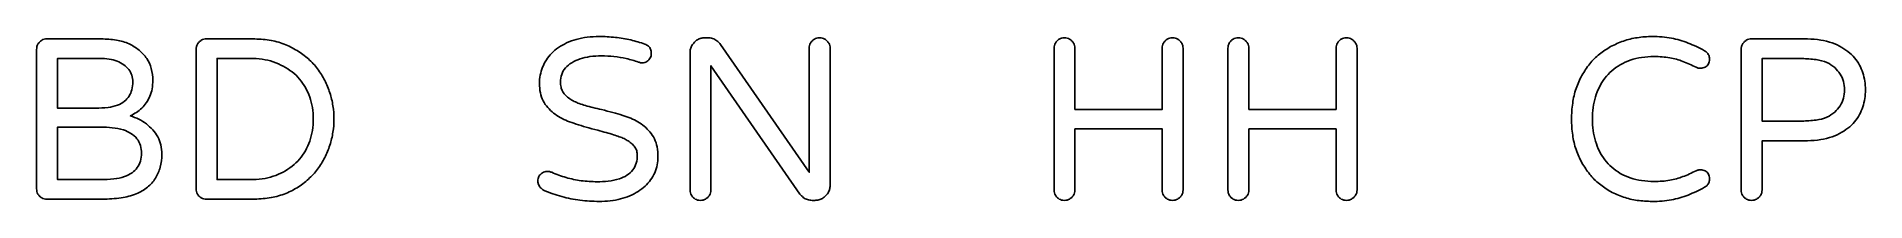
# Model space of a CAD drawing. Extents: x 36.3 to 102.8, y 188.6 to 194.6.
import ezdxf

# ---------------------------------------------------------------- set-up
doc = ezdxf.new("R2010")
doc.units = 0
doc.layers.add('Calque_1', color=7, linetype='CONTINUOUS')

msp = doc.modelspace()

# ---------------------------------------------------------------- linework, layer by layer
at = {"layer": 'Calque_1', "color": 7}
for points in [[(36.335505, 189.04366), (36.335505, 194.11612)], [(36.711552, 194.50052), (38.683711, 194.50052)], [(42.129635, 189.04366), (42.129635, 194.11612)], [(42.505683, 194.50052), (44.18536, 194.50052)], [(60.066959, 189.00187), (60.066959, 193.99077)], [(60.610139, 194.5423), (60.718775, 194.5423)], [(61.178388, 194.29161), (64.395681, 189.64533), (64.395681, 194.1579)], [(65.156132, 194.1579), (65.156132, 189.16901)], [(73.287371, 189.00187), (73.287371, 194.1579)], [(74.047822, 194.1579), (74.047822, 191.93504), (77.214975, 191.93504), (77.214975, 194.1579)], [(77.975426, 194.1579), (77.975426, 189.00187)], [(79.603788, 189.00187), (79.603788, 194.1579)], [(80.364239, 194.1579), (80.364239, 191.93504), (83.531393, 191.93504), (83.531393, 194.1579)], [(84.291844, 194.1579), (84.291844, 189.00187)], [(98.242937, 189.00187), (98.242937, 194.11612)], [(98.618984, 194.50052), (100.52429, 194.50052)], [(38.625214, 193.79021), (37.095956, 193.79021), (37.095956, 191.97683), (38.483152, 191.97683)], [(44.093438, 193.79021), (42.890086, 193.79021), (42.890086, 189.37792), (44.093438, 189.37792)], [(64.061417, 188.85147), (60.82741, 193.5228), (60.82741, 189.00187)], [(100.44908, 193.78185), (99.003388, 193.78185), (99.003388, 191.50886), (100.44908, 191.50886)], [(38.666997, 191.29158), (37.095956, 191.29158), (37.095956, 189.37792), (38.658641, 189.37792)], [(77.214975, 189.00187), (77.214975, 191.22473), (74.047822, 191.22473), (74.047822, 189.00187)], [(83.531393, 189.00187), (83.531393, 191.22473), (80.364239, 191.22473), (80.364239, 189.00187)], [(100.52429, 190.79019), (99.003388, 190.79019), (99.003388, 189.00187)], [(38.73385, 188.66761), (36.711552, 188.66761)], [(44.18536, 188.66761), (42.505683, 188.66761)], [(64.604596, 188.62583), (64.504317, 188.62583)]]:
    msp.add_lwpolyline(points, dxfattribs=at)
for points in [[(56.764143, 188.58405)], [(60.443007, 188.62583)], [(73.663418, 188.62583)], [(79.979836, 188.62583)], [(95.00632, 188.58404)], [(98.618984, 188.62583)]]:
    msp.add_lwpolyline(points, close=True, dxfattribs=at)
for points, knots in [([(36.335505, 194.11612), (36.337658, 194.149894), (36.341861, 194.215839), (36.380265, 194.308792), (36.442658, 194.386304), (36.518096, 194.451773), (36.611327, 194.493608), (36.677717, 194.498187), (36.711552, 194.50052)], [0, 0, 0, 0, 0.101001, 0.197212, 0.295832, 0.397358, 0.494652, 0.595771, 0.595771, 0.595771, 0.595771]), ([(38.683711, 194.50052), (38.867756, 194.492661), (39.211519, 194.477981), (39.692003, 194.348574), (39.943283, 194.173939), (40.062551, 194.09105)], [0, 0, 0, 0, 0.552484, 1.031935, 1.465097, 1.465097, 1.465097, 1.465097]), ([(40.062551, 194.09105), (40.161243, 193.995036), (40.356974, 193.804616), (40.52355, 193.412728), (40.567021, 193.030567), (40.540488, 192.689366), (40.463435, 192.412055), (40.331245, 192.175918), (40.162268, 191.97917), (39.965099, 191.815374), (39.813288, 191.739411), (39.736643, 191.70106)], [0, 0, 0, 0, 0.40961, 0.812358, 1.246652, 1.553241, 1.834473, 2.102956, 2.357856, 2.60931, 2.865707, 2.865707, 2.865707, 2.865707]), ([(42.129635, 194.11612), (42.131788, 194.149894), (42.135991, 194.215839), (42.174396, 194.308792), (42.236789, 194.386303), (42.312227, 194.451773), (42.405458, 194.493608), (42.471848, 194.498187), (42.505683, 194.50052)], [0, 0, 0, 0, 0.101001, 0.197212, 0.295833, 0.397358, 0.494653, 0.595771, 0.595771, 0.595771, 0.595771]), ([(44.18536, 194.50052), (44.386869, 194.491881), (44.773752, 194.475294), (45.326538, 194.336143), (45.643645, 194.160116), (45.798185, 194.07433)], [0, 0, 0, 0, 0.604462, 1.160524, 1.689129, 1.689129, 1.689129, 1.689129]), ([(45.798185, 194.07433), (45.93854, 193.977241), (46.214339, 193.786462), (46.553337, 193.414987), (46.812817, 192.994862), (46.997496, 192.541353), (47.111054, 192.067846), (47.14738, 191.584063), (47.111039, 191.100312), (46.997556, 190.626709), (46.812488, 190.173316), (46.553533, 189.751053), (46.211781, 189.381722), (45.803666, 189.068521), (45.323124, 188.832678), (44.7742, 188.691149), (44.387095, 188.675674), (44.18536, 188.66761)], [0, 0, 0, 0, 0.510681, 1.00349, 1.495598, 1.985289, 2.466341, 2.950593, 3.434849, 3.915901, 4.405588, 4.898489, 5.393352, 5.906834, 6.433376, 6.988732, 7.593122, 7.593122, 7.593122, 7.593122]), ([(55.619286, 191.50889), (55.529239, 191.549117), (55.350592, 191.628925), (55.109851, 191.798012), (54.892711, 191.994856), (54.718036, 192.240356), (54.618619, 192.541668), (54.590421, 192.860693), (54.617139, 193.176868), (54.701959, 193.469735), (54.844495, 193.73955), (55.037869, 193.985071), (55.28905, 194.193641), (55.59153, 194.362997), (55.941718, 194.492869), (56.339497, 194.569267), (56.816889, 194.593266), (57.347497, 194.563956), (57.907595, 194.477956), (58.256503, 194.364047), (58.427105, 194.30835)], [0, 0, 0, 0, 0.295256, 0.585767, 0.878102, 1.17172, 1.478278, 1.817905, 2.126504, 2.425336, 2.726019, 3.03663, 3.356907, 3.698726, 4.072133, 4.472563, 4.90881, 5.50292, 6.064812, 6.602427, 6.602427, 6.602427, 6.602427]), ([(58.427105, 194.30835), (58.473378, 194.287508), (58.561686, 194.247734), (58.647477, 194.121472), (58.666009, 193.995271), (58.654683, 193.887075), (58.622506, 193.80397), (58.571918, 193.729611), (58.504781, 193.667561), (58.419827, 193.630548), (58.345845, 193.620412), (58.286664, 193.626215), (58.241879, 193.638076), (58.210339, 193.650001), (58.193123, 193.65651)], [0, 0, 0, 0, 0.149726, 0.285735, 0.436542, 0.523493, 0.609889, 0.700798, 0.791552, 0.880077, 0.974632, 1.011957, 1.057895, 1.113103, 1.113103, 1.113103, 1.113103]), ([(60.066959, 193.99077), (60.070134, 194.03896), (60.076366, 194.13352), (60.132876, 194.266935), (60.223092, 194.379096), (60.333209, 194.472388), (60.466884, 194.532327), (60.561889, 194.538941), (60.610139, 194.5423)], [0, 0, 0, 0, 0.144075, 0.282709, 0.426278, 0.572747, 0.712468, 0.85666, 0.85666, 0.85666, 0.85666]), ([(60.718775, 194.5423), (60.776428, 194.536978), (60.892513, 194.526261), (61.054625, 194.434216), (61.135636, 194.340871), (61.178388, 194.29161)], [0, 0, 0, 0, 0.172185, 0.346697, 0.541701, 0.541701, 0.541701, 0.541701]), ([(64.395681, 194.1579), (64.397834, 194.191673), (64.402037, 194.257617), (64.44044, 194.350596), (64.502836, 194.428007), (64.578274, 194.493842), (64.671499, 194.534345), (64.771745, 194.546367), (64.871892, 194.534294), (64.965406, 194.49404), (65.04049, 194.426583), (65.107584, 194.351597), (65.149169, 194.258064), (65.153781, 194.191715), (65.156132, 194.1579)], [0, 0, 0, 0, 0.101005, 0.197216, 0.295833, 0.397359, 0.494653, 0.595771, 0.69689, 0.794184, 0.89571, 0.997235, 1.094529, 1.195649, 1.195649, 1.195649, 1.195649]), ([(73.287371, 194.1579), (73.289524, 194.191673), (73.293727, 194.257617), (73.33213, 194.350596), (73.394526, 194.428007), (73.469963, 194.493842), (73.563189, 194.534345), (73.663434, 194.546367), (73.763582, 194.534294), (73.857095, 194.49404), (73.932179, 194.426582), (73.999273, 194.351597), (74.040859, 194.258064), (74.045471, 194.191715), (74.047822, 194.1579)], [0, 0, 0, 0, 0.101005, 0.197216, 0.295833, 0.397359, 0.494653, 0.595772, 0.69689, 0.794184, 0.895709, 0.997234, 1.094528, 1.195649, 1.195649, 1.195649, 1.195649]), ([(77.214975, 194.1579), (77.217128, 194.191673), (77.221331, 194.257617), (77.259734, 194.350596), (77.32213, 194.428007), (77.397568, 194.493842), (77.490794, 194.534345), (77.591039, 194.546367), (77.691187, 194.534294), (77.7847, 194.49404), (77.859784, 194.426583), (77.926878, 194.351597), (77.968463, 194.258064), (77.973075, 194.191715), (77.975426, 194.1579)], [0, 0, 0, 0, 0.101005, 0.197216, 0.295833, 0.397359, 0.494654, 0.595772, 0.69689, 0.794184, 0.89571, 0.997235, 1.094529, 1.195649, 1.195649, 1.195649, 1.195649]), ([(79.603788, 194.1579), (79.605941, 194.191673), (79.610144, 194.257617), (79.648547, 194.350596), (79.710943, 194.428007), (79.786381, 194.493842), (79.879607, 194.534345), (79.979852, 194.546367), (80.08, 194.534294), (80.173513, 194.49404), (80.248597, 194.426583), (80.315691, 194.351597), (80.357276, 194.258064), (80.361888, 194.191715), (80.364239, 194.1579)], [0, 0, 0, 0, 0.101005, 0.197216, 0.295833, 0.397359, 0.494654, 0.595772, 0.69689, 0.794184, 0.89571, 0.997235, 1.094529, 1.195649, 1.195649, 1.195649, 1.195649]), ([(83.531393, 194.1579), (83.533546, 194.191673), (83.537749, 194.257617), (83.576152, 194.350596), (83.638548, 194.428007), (83.713986, 194.493842), (83.807211, 194.534345), (83.907457, 194.546367), (84.007604, 194.534294), (84.101118, 194.49404), (84.176202, 194.426583), (84.243296, 194.351597), (84.284881, 194.258064), (84.289493, 194.191715), (84.291844, 194.1579)], [0, 0, 0, 0, 0.101005, 0.197216, 0.295833, 0.397359, 0.494653, 0.595771, 0.69689, 0.794184, 0.89571, 0.997235, 1.094529, 1.195649, 1.195649, 1.195649, 1.195649]), ([(92.457555, 193.17182), (92.547996, 193.31579), (92.725905, 193.599), (93.081557, 193.95655), (93.36182, 194.12971), (93.502131, 194.2164)], [0, 0, 0, 0, 0.509151, 1.00157, 1.495248, 1.495248, 1.495248, 1.495248]), ([(93.502131, 194.2164), (93.65466, 194.29035), (93.962409, 194.439555), (94.474054, 194.55818), (94.948013, 194.592042), (95.363219, 194.574874), (95.702189, 194.532134), (96.018472, 194.455057), (96.321383, 194.351602), (96.619328, 194.220419), (96.855137, 194.10663), (97.019168, 193.994857), (97.083973, 193.878989), (97.099976, 193.765791), (97.089114, 193.666736), (97.056474, 193.589438), (97.007156, 193.520076), (96.937237, 193.467836), (96.853258, 193.436696), (96.774615, 193.428978), (96.708092, 193.433225), (96.657101, 193.443999), (96.543109, 193.493353), (96.373369, 193.58541), (96.131955, 193.680554), (95.891995, 193.761245), (95.640248, 193.818126), (95.368722, 193.850314), (95.027399, 193.86299), (94.635686, 193.837697), (94.218635, 193.738657), (93.853274, 193.570345), (93.539477, 193.347253), (93.280995, 193.071675), (93.081307, 192.749501), (92.942141, 192.388334), (92.858791, 191.996368), (92.833077, 191.583644), (92.85971, 191.170687), (92.939448, 190.774192), (93.042137, 190.532868), (93.092659, 190.41414)], [0, 0, 0, 0, 0.507209, 1.023368, 1.563452, 1.928659, 2.268643, 2.586635, 2.903458, 3.227886, 3.561785, 3.691432, 3.813741, 3.947162, 4.028586, 4.109798, 4.196154, 4.281012, 4.367406, 4.461741, 4.515724, 4.567085, 4.61708, 4.887423, 5.146058, 5.394173, 5.646456, 5.918713, 6.213261, 6.670385, 7.091959, 7.49163, 7.869627, 8.240114, 8.617563, 8.999481, 9.395583, 9.815264, 10.235878, 10.634707, 11.020956, 11.020956, 11.020956, 11.020956]), ([(98.242937, 194.11612), (98.24509, 194.149894), (98.249293, 194.215839), (98.287698, 194.308792), (98.350091, 194.386303), (98.425529, 194.451773), (98.518759, 194.493608), (98.585149, 194.498187), (98.618984, 194.50052)], [0, 0, 0, 0, 0.101001, 0.197212, 0.295833, 0.397358, 0.494653, 0.595771, 0.595771, 0.595771, 0.595771]), ([(100.52429, 194.50052), (100.690302, 194.495522), (101.003384, 194.486097), (101.441994, 194.398274), (101.814578, 194.249301), (102.120876, 194.052353), (102.368083, 193.821801), (102.54649, 193.554067), (102.666516, 193.264685), (102.740235, 192.959999), (102.76322, 192.645352), (102.740235, 192.330706), (102.666516, 192.026024), (102.54649, 191.736643), (102.368083, 191.468909), (102.120876, 191.238357), (101.814578, 191.041409), (101.441994, 190.892436), (101.003384, 190.804613), (100.690302, 190.795188), (100.52429, 190.79019)], [0, 0, 0, 0, 0.497642, 0.938504, 1.334209, 1.694272, 2.02527, 2.340996, 2.651409, 2.960843, 3.277463, 3.594077, 3.903508, 4.213919, 4.529645, 4.860644, 5.220707, 5.616412, 6.057273, 6.554916, 6.554916, 6.554916, 6.554916]), ([(38.483152, 191.97683), (38.632439, 191.981033), (38.901187, 191.9886), (39.259866, 192.065796), (39.529284, 192.207365), (39.707109, 192.410355), (39.809781, 192.656312), (39.839033, 192.918075), (39.807623, 193.174105), (39.691556, 193.395496), (39.503239, 193.569485), (39.258687, 193.700836), (38.958076, 193.778031), (38.741131, 193.785969), (38.625214, 193.79021)], [0, 0, 0, 0, 0.447482, 0.805561, 1.091536, 1.344147, 1.598716, 1.87927, 2.126139, 2.361609, 2.612467, 2.884206, 3.186908, 3.534218, 3.534218, 3.534218, 3.534218]), ([(45.296789, 193.50608), (45.17719, 193.563185), (44.933344, 193.679613), (44.523815, 193.772914), (44.239925, 193.784323), (44.093438, 193.79021)], [0, 0, 0, 0, 0.396731, 0.808878, 1.248271, 1.248271, 1.248271, 1.248271]), ([(46.099023, 192.72892), (46.031166, 192.834949), (45.896267, 193.045735), (45.621981, 193.310861), (45.406079, 193.440471), (45.296789, 193.50608)], [0, 0, 0, 0, 0.376836, 0.74915, 1.130811, 1.130811, 1.130811, 1.130811]), ([(58.193123, 193.65651), (58.047608, 193.70181), (57.757214, 193.792213), (57.304937, 193.864935), (56.862644, 193.890449), (56.448083, 193.867096), (56.082325, 193.784951), (55.774415, 193.650363), (55.534678, 193.460251), (55.38726, 193.210374), (55.350678, 192.96002), (55.372956, 192.744056), (55.436699, 192.570995), (55.513868, 192.481285), (55.552435, 192.43645)], [0, 0, 0, 0, 0.456725, 0.911459, 1.369901, 1.784027, 2.15295, 2.488682, 2.7847, 3.055584, 3.33783, 3.527525, 3.703918, 3.880153, 3.880153, 3.880153, 3.880153]), ([(101.64408, 193.45595), (101.552118, 193.52251), (101.347721, 193.670447), (100.927373, 193.764608), (100.619594, 193.775703), (100.44908, 193.78185)], [0, 0, 0, 0, 0.337697, 0.750578, 1.263466, 1.263466, 1.263466, 1.263466]), ([(101.64408, 191.83476), (101.714171, 191.909481), (101.851861, 192.056267), (101.970952, 192.341215), (102.007369, 192.645352), (101.970953, 192.94949), (101.851861, 193.234441), (101.714171, 193.381228), (101.64408, 193.45595)], [0, 0, 0, 0, 0.305292, 0.599729, 0.907687, 1.21565, 1.51009, 1.815383, 1.815383, 1.815383, 1.815383]), ([(46.099023, 190.43085), (46.156257, 190.546072), (46.272371, 190.779826), (46.363168, 191.172654), (46.393401, 191.583762), (46.363292, 191.993951), (46.272699, 192.384231), (46.156284, 192.615276), (46.099023, 192.72892)], [0, 0, 0, 0, 0.384841, 0.780743, 1.199767, 1.61786, 2.011053, 2.391662, 2.391662, 2.391662, 2.391662]), ([(92.457555, 189.98795), (92.381704, 190.146297), (92.226916, 190.469432), (92.107721, 191.012669), (92.06799, 191.583764), (92.107606, 192.153935), (92.226586, 192.694616), (92.381678, 193.015051), (92.457555, 193.17182)], [0, 0, 0, 0, 0.525238, 1.071845, 1.65552, 2.238268, 2.782159, 3.303135, 3.303135, 3.303135, 3.303135]), ([(55.552435, 192.43645), (55.599399, 192.397024), (55.695208, 192.316594), (55.861942, 192.218931), (55.983209, 192.169401), (56.045475, 192.14397)], [0, 0, 0, 0, 0.183729, 0.374818, 0.576477, 0.576477, 0.576477, 0.576477]), ([(56.045475, 192.14397), (56.119905, 192.12052), (56.28328, 192.069046), (56.553997, 191.997862), (56.750411, 191.951591), (56.856066, 191.9267)], [0, 0, 0, 0, 0.234083, 0.513818, 0.839466, 0.839466, 0.839466, 0.839466]), ([(38.658641, 189.37792), (38.821486, 189.382167), (39.114624, 189.389811), (39.506128, 189.46634), (39.801746, 189.607527), (40.00549, 189.808026), (40.12448, 190.059645), (40.170204, 190.42632), (40.039229, 190.927943), (39.41652, 191.266379), (38.943796, 191.282273), (38.666997, 191.29158)], [0, 0, 0, 0, 0.488264, 0.878925, 1.187869, 1.457058, 1.719933, 2.005674, 2.559854, 3.146307, 3.974829, 3.974829, 3.974829, 3.974829]), ([(39.736643, 191.70106), (39.842785, 191.662225), (40.049713, 191.586515), (40.329541, 191.414632), (40.480776, 191.265222), (40.55559, 191.19131)], [0, 0, 0, 0, 0.338637, 0.660182, 0.974973, 0.974973, 0.974973, 0.974973]), ([(57.499522, 190.94064), (57.429734, 190.964658), (57.273824, 191.018315), (57.011415, 191.094957), (56.677764, 191.184428), (56.309043, 191.282554), (55.943294, 191.392327), (55.721446, 191.472137), (55.619286, 191.50889)], [0, 0, 0, 0, 0.221391, 0.4946, 0.819855, 1.257735, 1.639273, 1.964938, 1.964938, 1.964938, 1.964938]), ([(56.856066, 191.9267), (56.993492, 191.892577), (57.250395, 191.828787), (57.604449, 191.722735), (57.911029, 191.617591), (58.179187, 191.491796), (58.415315, 191.325905), (58.545443, 191.18636), (58.610953, 191.11611)], [0, 0, 0, 0, 0.424732, 0.793991, 1.108532, 1.39632, 1.67998, 1.967551, 1.967551, 1.967551, 1.967551]), ([(100.44908, 191.50886), (100.619594, 191.515007), (100.927373, 191.526102), (101.347721, 191.620263), (101.552118, 191.7682), (101.64408, 191.83476)], [0, 0, 0, 0, 0.512889, 0.92577, 1.263466, 1.263466, 1.263466, 1.263466]), ([(40.55559, 191.19131), (40.621019, 191.109555), (40.752369, 190.945428), (40.860099, 190.636031), (40.895436, 190.258861), (40.849086, 189.838388), (40.671837, 189.416818), (40.368643, 189.073257), (39.933944, 188.827888), (39.373202, 188.68872), (38.959716, 188.675068), (38.73385, 188.66761)], [0, 0, 0, 0, 0.312265, 0.626886, 0.964956, 1.443824, 1.88054, 2.316057, 2.792997, 3.355157, 4.03191, 4.03191, 4.03191, 4.03191]), ([(56.764141, 188.58404), (56.532484, 188.592054), (56.07511, 188.607877), (55.407047, 188.750659), (54.955688, 188.897172), (54.710675, 189.016183), (54.654509, 189.062349), (54.605032, 189.118132), (54.569548, 189.184534), (54.54617, 189.255317), (54.538482, 189.334035), (54.54753, 189.417297), (54.578942, 189.500923), (54.631923, 189.574186), (54.702265, 189.633798), (54.789454, 189.671524), (54.870442, 189.680915), (54.938541, 189.676276), (54.992187, 189.665437), (55.198964, 189.583214), (55.562915, 189.438758), (56.119356, 189.327296), (56.769971, 189.287649), (57.433411, 189.332067), (58.045263, 189.671651), (58.170626, 190.131803), (58.138782, 190.421506), (58.071369, 190.568062), (57.960277, 190.686614), (57.826473, 190.789372), (57.671737, 190.877076), (57.558097, 190.91902), (57.499522, 190.94064)], [0, 0, 0, 0, 0.694102, 1.370408, 2.041719, 2.113164, 2.18451, 2.258227, 2.335516, 2.408631, 2.480508, 2.57115, 2.657546, 2.745406, 2.839682, 2.930757, 3.026232, 3.081141, 3.135225, 3.189557, 3.747631, 4.30814, 4.882295, 5.70173, 6.285032, 6.843106, 7.002392, 7.155697, 7.316854, 7.484938, 7.660803, 7.847881, 7.847881, 7.847881, 7.847881]), ([(58.610953, 191.11611), (58.670096, 191.03581), (58.792172, 190.870066), (58.884348, 190.555178), (58.913211, 190.230857), (58.885106, 189.912341), (58.793425, 189.624736), (58.644023, 189.362022), (58.437385, 189.13223), (58.181742, 188.938078), (57.880763, 188.781934), (57.539698, 188.666796), (57.162564, 188.596111), (56.900024, 188.588163), (56.764143, 188.58405)], [0, 0, 0, 0, 0.297198, 0.613441, 0.96777, 1.270994, 1.566114, 1.866353, 2.170859, 2.486758, 2.824415, 3.183524, 3.563227, 3.970577, 3.970577, 3.970577, 3.970577]), ([(45.296789, 189.65369), (45.405982, 189.720715), (45.621126, 189.852774), (45.895234, 190.117148), (46.031003, 190.326145), (46.099023, 190.43085)], [0, 0, 0, 0, 0.383707, 0.756021, 1.129815, 1.129815, 1.129815, 1.129815]), ([(93.502131, 188.94338), (93.361918, 189.031479), (93.082437, 189.207083), (92.726908, 189.563843), (92.548155, 189.845297), (92.457555, 189.98795)], [0, 0, 0, 0, 0.49576, 0.988177, 1.494262, 1.494262, 1.494262, 1.494262]), ([(93.092659, 190.41414), (93.155188, 190.305865), (93.279608, 190.090418), (93.539566, 189.814064), (93.747701, 189.674322), (93.853111, 189.60355)], [0, 0, 0, 0, 0.374301, 0.744788, 1.124959, 1.124959, 1.124959, 1.124959]), ([(44.093438, 189.37792), (44.239898, 189.383635), (44.523547, 189.394704), (44.932676, 189.485021), (45.177096, 189.598244), (45.296789, 189.65369)], [0, 0, 0, 0, 0.439327, 0.850842, 1.245749, 1.245749, 1.245749, 1.245749]), ([(93.853111, 189.60355), (93.972268, 189.544464), (94.217522, 189.422849), (94.63652, 189.330844), (95.027324, 189.305068), (95.368741, 189.317831), (95.640243, 189.350001), (95.891996, 189.406886), (96.131955, 189.487575), (96.373369, 189.58272), (96.543108, 189.674777), (96.657101, 189.724131), (96.708091, 189.734904), (96.774622, 189.739158), (96.853208, 189.731398), (96.937397, 189.700413), (97.005763, 189.648222), (97.057534, 189.582002), (97.089455, 189.503827), (97.09982, 189.403597), (97.084067, 189.289136), (97.019143, 189.173274), (96.855158, 189.061499), (96.61932, 188.94771), (96.321384, 188.816557), (96.018472, 188.712986), (95.702189, 188.636327), (95.363219, 188.591882), (95.12809, 188.586716), (95.00632, 188.58404)], [0, 0, 0, 0, 0.397751, 0.818671, 1.275728, 1.570277, 1.842533, 2.094817, 2.342931, 2.601566, 2.871909, 2.921904, 2.973265, 3.027248, 3.121582, 3.207976, 3.292835, 3.376217, 3.457428, 3.542549, 3.67597, 3.798279, 3.927926, 4.261823, 4.58625, 4.903075, 5.221067, 5.561051, 5.926259, 5.926259, 5.926259, 5.926259]), ([(36.711552, 188.66761), (36.677758, 188.669745), (36.611774, 188.673915), (36.519093, 188.712568), (36.441288, 188.773396), (36.380461, 188.851201), (36.341809, 188.943881), (36.33764, 189.009866), (36.335505, 189.04366)], [0, 0, 0, 0, 0.101003, 0.197216, 0.295837, 0.394453, 0.490665, 0.59167, 0.59167, 0.59167, 0.59167]), ([(42.505683, 188.66761), (42.471889, 188.669745), (42.405905, 188.673915), (42.313224, 188.712568), (42.235419, 188.773396), (42.174591, 188.851201), (42.135939, 188.943881), (42.13177, 189.009866), (42.129635, 189.04366)], [0, 0, 0, 0, 0.101003, 0.197216, 0.295837, 0.394454, 0.490665, 0.59167, 0.59167, 0.59167, 0.59167]), ([(60.443007, 188.62583), (60.409213, 188.627965), (60.343229, 188.632134), (60.25055, 188.670784), (60.17274, 188.731606), (60.111917, 188.809415), (60.073263, 188.902094), (60.069094, 188.968077), (60.066959, 189.00187)], [0, 0, 0, 0, 0.101003, 0.197215, 0.295832, 0.394452, 0.490664, 0.591665, 0.591665, 0.591665, 0.591665]), ([(60.82741, 189.00187), (60.825076, 188.968036), (60.820498, 188.901647), (60.778662, 188.808417), (60.713193, 188.732979), (60.635681, 188.670587), (60.542727, 188.632185), (60.476781, 188.627983), (60.443007, 188.62583)], [0, 0, 0, 0, 0.101116, 0.19841, 0.299938, 0.398555, 0.494766, 0.595769, 0.595769, 0.595769, 0.595769]), ([(64.504317, 188.62583), (64.475097, 188.627021), (64.417228, 188.62938), (64.332809, 188.650101), (64.251514, 188.681538), (64.180198, 188.730982), (64.114623, 188.786201), (64.079059, 188.829828), (64.061417, 188.85147)], [0, 0, 0, 0, 0.087522, 0.173333, 0.259545, 0.347374, 0.432278, 0.515857, 0.515857, 0.515857, 0.515857]), ([(65.156132, 189.16901), (65.152773, 189.120759), (65.146159, 189.025754), (65.086219, 188.892077), (64.992928, 188.781957), (64.880762, 188.691745), (64.747346, 188.635236), (64.652786, 188.629005), (64.604596, 188.62583)], [0, 0, 0, 0, 0.144193, 0.283917, 0.430388, 0.573958, 0.712592, 0.856667, 0.856667, 0.856667, 0.856667]), ([(73.663418, 188.62583), (73.629624, 188.627965), (73.56364, 188.632134), (73.470961, 188.670784), (73.393152, 188.731607), (73.332329, 188.809415), (73.293675, 188.902094), (73.289506, 188.968077), (73.287371, 189.00187)], [0, 0, 0, 0, 0.101003, 0.197214, 0.295831, 0.394452, 0.490663, 0.591664, 0.591664, 0.591664, 0.591664]), ([(74.047822, 189.00187), (74.045488, 188.968036), (74.040909, 188.901647), (73.999073, 188.808417), (73.933604, 188.732979), (73.856092, 188.670587), (73.763138, 188.632185), (73.697192, 188.627983), (73.663418, 188.62583)], [0, 0, 0, 0, 0.101116, 0.19841, 0.299938, 0.398555, 0.494766, 0.595769, 0.595769, 0.595769, 0.595769]), ([(77.975426, 189.00187), (77.973092, 188.968038), (77.968514, 188.901652), (77.926678, 188.808399), (77.861209, 188.73305), (77.783698, 188.670333), (77.690739, 188.63313), (77.59104, 188.622104), (77.491241, 188.633079), (77.398567, 188.670529), (77.320756, 188.731675), (77.259933, 188.809398), (77.221279, 188.902099), (77.21711, 188.968079), (77.214975, 189.00187)], [0, 0, 0, 0, 0.101116, 0.19841, 0.299938, 0.398555, 0.494766, 0.595769, 0.696772, 0.792983, 0.891601, 0.990221, 1.086433, 1.187433, 1.187433, 1.187433, 1.187433]), ([(79.979836, 188.62583), (79.946042, 188.627965), (79.880058, 188.632134), (79.787379, 188.670784), (79.709569, 188.731606), (79.648746, 188.809415), (79.610092, 188.902094), (79.605923, 188.968077), (79.603788, 189.00187)], [0, 0, 0, 0, 0.101003, 0.197215, 0.295832, 0.394452, 0.490664, 0.591665, 0.591665, 0.591665, 0.591665]), ([(80.364239, 189.00187), (80.361905, 188.968036), (80.357327, 188.901647), (80.315491, 188.808417), (80.250022, 188.732979), (80.17251, 188.670587), (80.079556, 188.632185), (80.01361, 188.627983), (79.979836, 188.62583)], [0, 0, 0, 0, 0.101116, 0.19841, 0.299938, 0.398555, 0.494766, 0.595769, 0.595769, 0.595769, 0.595769]), ([(84.291844, 189.00187), (84.28951, 188.968038), (84.284932, 188.901652), (84.243096, 188.808399), (84.177627, 188.73305), (84.100116, 188.670333), (84.007157, 188.63313), (83.907457, 188.622104), (83.807658, 188.633079), (83.714985, 188.670529), (83.637174, 188.731676), (83.576351, 188.809398), (83.537697, 188.902099), (83.533528, 188.968079), (83.531393, 189.00187)], [0, 0, 0, 0, 0.101116, 0.19841, 0.299938, 0.398555, 0.494766, 0.59577, 0.696772, 0.792983, 0.891601, 0.990221, 1.086433, 1.187433, 1.187433, 1.187433, 1.187433]), ([(95.00632, 188.58404), (94.826268, 188.591591), (94.474335, 188.606349), (93.96306, 188.725771), (93.654752, 188.871326), (93.502131, 188.94338)], [0, 0, 0, 0, 0.540015, 1.05552, 1.560878, 1.560878, 1.560878, 1.560878]), ([(98.618984, 188.62583), (98.58519, 188.627965), (98.519207, 188.632134), (98.426528, 188.670784), (98.348718, 188.731606), (98.287895, 188.809415), (98.249241, 188.902094), (98.245072, 188.968077), (98.242937, 189.00187)], [0, 0, 0, 0, 0.101003, 0.197214, 0.295831, 0.394452, 0.490663, 0.591664, 0.591664, 0.591664, 0.591664]), ([(99.003388, 189.00187), (99.001054, 188.968036), (98.996476, 188.901647), (98.95464, 188.808417), (98.889171, 188.732978), (98.811659, 188.670587), (98.718705, 188.632185), (98.652758, 188.627983), (98.618984, 188.62583)], [0, 0, 0, 0, 0.101116, 0.19841, 0.299938, 0.398555, 0.494766, 0.59577, 0.59577, 0.59577, 0.59577])]:
    msp.add_open_spline(points, degree=3, knots=knots, dxfattribs=at)

doc.saveas('drawing.dxf')
